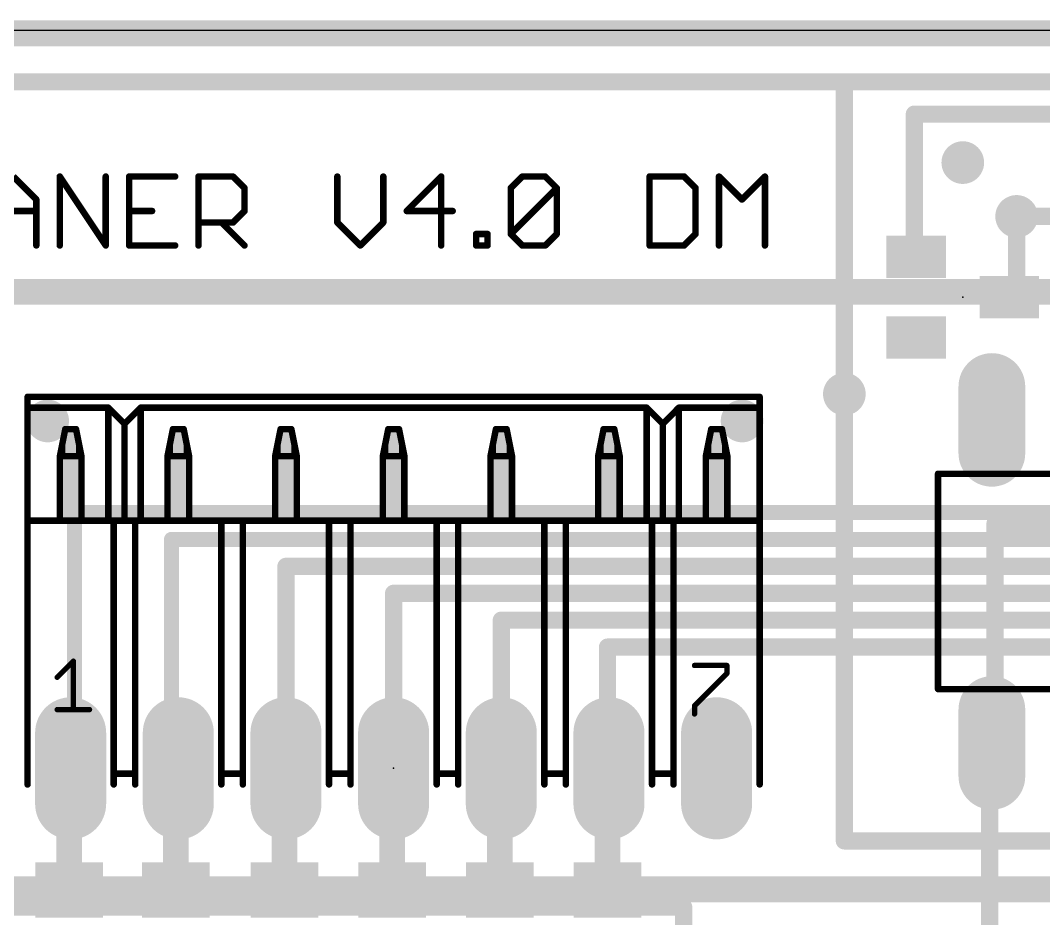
# Model space of a CAD drawing. Extents: x 0 to 100, y -1 to 59.
# Drawn here: x 13.84 to 37.97, y 38.05 to 59.23 of the extents above; entities that cross this region are included whole.
import ezdxf

# ---------------------------------------------------------------- set-up
doc = ezdxf.new("R2010")
doc.units = 0
for name, color, linetype in [('1', 12, 'CONTINUOUS'), ('16', 132, 'CONTINUOUS'), ('17', 110, 'CONTINUOUS'), ('18', 110, 'CONTINUOUS'), ('20', 53, 'CONTINUOUS'), ('21', 253, 'CONTINUOUS'), ('23', 53, 'CONTINUOUS')]:
    doc.layers.add(name, color=color, linetype=linetype)

# ---------------------------------------------------------------- blocks, each defined once
blk = doc.blocks.new('RECT')
blk.add_solid([(-0.5, -0.5), (0.5, -0.5), (-0.5, 0.5), (0.5, 0.5)])
blk = doc.blocks.new('LONGP100')
at = {"const_width": 1}
blk.add_lwpolyline([(-0.5, 0), (0.5, 0)], dxfattribs=at)
at = {"const_width": 0.5}
for points in [[(-0.5, 0.25, 1), (-0.5, -0.25)], [(0.5, -0.25, 1), (0.5, 0.25)]]:
    blk.add_lwpolyline(points, format="xyb", dxfattribs=at)
blk = doc.blocks.new('ROUNDV')
at = {"const_width": 0.5}
blk.add_lwpolyline([(0, -0.25, 1), (0, 0.25, 1), (0, -0.25)], format="xyb", dxfattribs=at)

msp = doc.modelspace()

# ---------------------------------------------------------------- linework, layer by layer
at = {"layer": '1'}
for points, const_width in [([(94.996, 58.928), (4.953, 58.928)], 0.6096), ([(9.652, 57.785), (33.274, 57.785)], 0.4064), ([(33.274, 57.785), (46.736, 57.785)], 0.4064), ([(33.274, 57.785), (33.274, 50.419)], 0.4064), ([(34.925, 53.655), (34.925, 57.023)], 0.4064), ([(34.925, 57.023), (40.894, 57.023)], 0.4064), ([(13.6682, 55.5512), (14.2105, 55.0089)], 0.1524), ([(14.763, 53.9242), (14.763, 55.5512)], 0.1524), ([(14.763, 55.5512), (15.8477, 53.9242)], 0.1524), ([(15.8477, 53.9242), (15.8477, 55.5512)], 0.1524), ([(17.4848, 55.5512), (16.4002, 55.5512)], 0.1524), ([(16.4002, 55.5512), (16.4002, 53.9242)], 0.1524), ([(18.0373, 53.9242), (18.0373, 55.5512)], 0.1524), ([(18.0373, 55.5512), (18.8508, 55.5512)], 0.1524), ([(18.8508, 55.5512), (19.122, 55.28)], 0.1524), ([(21.3116, 55.5512), (21.3116, 54.4665)], 0.1524), ([(22.3963, 54.4665), (22.3963, 55.5512)], 0.1524), ([(23.7623, 55.5512), (22.9488, 54.7377)], 0.1524), ([(23.7623, 53.9242), (23.7623, 55.5512)], 0.1524), ([(25.4045, 55.28), (25.6757, 55.5512)], 0.1524), ([(25.6757, 55.5512), (26.218, 55.5512)], 0.1524), ([(26.218, 55.5512), (26.4892, 55.28)], 0.1524), ([(28.6789, 55.5512), (28.6789, 53.9242)], 0.1524), ([(29.4923, 55.5512), (28.6789, 55.5512)], 0.1524), ([(29.7635, 55.28), (29.4923, 55.5512)], 0.1524), ([(30.316, 53.9242), (30.316, 55.5512)], 0.1524), ([(30.316, 55.5512), (30.8583, 55.0089)], 0.1524), ([(30.8583, 55.0089), (31.4007, 55.5512)], 0.1524), ([(31.4007, 55.5512), (31.4007, 53.9242)], 0.1524), ([(19.122, 55.28), (19.122, 54.7377)], 0.1524), ([(25.4045, 54.1954), (25.4045, 55.28)], 0.1524), ([(25.4045, 54.1954), (26.4892, 55.28)], 0.1524), ([(26.4892, 55.28), (26.4892, 54.1954)], 0.1524), ([(29.7635, 54.1954), (29.7635, 55.28)], 0.1524), ([(14.2105, 55.0089), (14.2105, 53.9242)], 0.1524), ([(13.1259, 54.7377), (14.2105, 54.7377)], 0.1524), ([(16.4002, 54.7377), (16.9425, 54.7377)], 0.1524), ([(19.122, 54.7377), (18.8508, 54.4665)], 0.1524), ([(22.9488, 54.7377), (24.0335, 54.7377)], 0.1524), ([(37.338, 52.705), (37.338, 54.61)], 0.4064), ([(18.8508, 54.4665), (18.0373, 54.4665)], 0.1524), ([(18.5797, 54.4665), (19.122, 53.9242)], 0.1524), ([(21.3116, 54.4665), (21.854, 53.9242)], 0.1524), ([(21.854, 53.9242), (22.3963, 54.4665)], 0.1524), ([(24.586, 53.9242), (24.586, 54.1954)], 0.1524), ([(24.586, 54.1954), (24.8571, 54.1954)], 0.1524), ([(24.8571, 54.1954), (24.8571, 53.9242)], 0.1524), ([(25.6757, 53.9242), (25.4045, 54.1954)], 0.1524), ([(26.4892, 54.1954), (26.218, 53.9242)], 0.1524), ([(29.4923, 53.9242), (29.7635, 54.1954)], 0.1524), ([(16.4002, 53.9242), (17.4848, 53.9242)], 0.1524), ([(24.8571, 53.9242), (24.586, 53.9242)], 0.1524), ([(26.218, 53.9242), (25.6757, 53.9242)], 0.1524), ([(28.6789, 53.9242), (29.4923, 53.9242)], 0.1524), ([(34.968, 53.655), (34.925, 53.655)], 0.4064), ([(37.168, 52.705), (37.338, 52.705)], 0.4064), ([(15.113, 41.59), (15.113, 47.625)], 0.3556), ([(15.113, 47.625), (52.959, 47.625)], 0.3556), ([(17.399, 41.59), (17.399, 46.99)], 0.3556), ([(17.399, 46.99), (52.324, 46.99)], 0.3556), ([(20.1, 46.355), (51.689, 46.355)], 0.4064), ([(20.1, 41.59), (20.1, 46.355)], 0.4064), ([(22.64, 45.72), (51.054, 45.72)], 0.4064), ([(22.64, 41.59), (22.64, 45.72)], 0.4064), ([(25.18, 45.085), (50.419, 45.085)], 0.4064), ([(25.18, 41.59), (25.18, 45.085)], 0.4064), ([(27.686, 41.59), (27.686, 44.45)], 0.4064), ([(27.686, 44.45), (49.784, 44.45)], 0.4064), ([(36.7538, 40.767), (36.7538, 42.1894)], 0.4064), ([(14.986, 41.556), (15.02, 41.59)], 0.6096), ([(14.986, 38.719), (14.986, 41.556)], 0.6096), ([(15.02, 41.59), (15.113, 41.59)], 0.3556), ([(17.5006, 41.5306), (17.56, 41.59)], 0.6096), ([(17.5006, 38.719), (17.5006, 41.5306)], 0.6096), ([(17.56, 41.59), (17.399, 41.59)], 0.3556), ([(20.066, 41.556), (20.1, 41.59)], 0.6096), ([(20.066, 38.719), (20.066, 41.556)], 0.6096), ([(22.606, 41.556), (22.64, 41.59)], 0.6096), ([(22.606, 38.719), (22.606, 41.556)], 0.6096), ([(25.146, 41.556), (25.18, 41.59)], 0.6096), ([(25.146, 38.719), (25.146, 41.556)], 0.6096), ([(27.686, 41.556), (27.72, 41.59)], 0.6096), ([(27.686, 38.719), (27.686, 41.556)], 0.6096), ([(27.72, 41.59), (27.686, 41.59)], 0.4064), ([(36.703, 35.433), (36.703, 40.767)], 0.4064), ([(36.703, 40.767), (36.7538, 40.767)], 0.4064)]:
    msp.add_lwpolyline(points, dxfattribs=dict(at, const_width=const_width))
for points, const_width in [([(33.274, 57.8866, 1), (33.274, 57.6834)], 0.2032), ([(33.3756, 57.785, 1), (33.1724, 57.785)], 0.2032), ([(33.274, 57.6834, 1), (33.274, 57.8866)], 0.2032), ([(35.0266, 57.023, 1), (34.8234, 57.023)], 0.2032), ([(34.925, 57.1246, 1), (34.925, 56.9214)], 0.2032), ([(14.8011, 55.5512, 1), (14.7249, 55.5512)], 0.0762), ([(14.7947, 55.5723, 1), (14.7313, 55.5301)], 0.0762), ([(15.8858, 55.5512, 1), (15.8096, 55.5512)], 0.0762), ([(16.4002, 55.5893, 1), (16.4002, 55.5131)], 0.0762), ([(16.4383, 55.5512, 1), (16.3621, 55.5512)], 0.0762), ([(17.4848, 55.5131, 1), (17.4848, 55.5893)], 0.0762), ([(18.0754, 55.5512, 1), (17.9992, 55.5512)], 0.0762), ([(18.0373, 55.5893, 1), (18.0373, 55.5131)], 0.0762), ([(18.8778, 55.5781, 1), (18.8239, 55.5242)], 0.0762), ([(18.8508, 55.5131, 1), (18.8508, 55.5893)], 0.0762), ([(21.3497, 55.5512, 1), (21.2735, 55.5512)], 0.0762), ([(22.4344, 55.5512, 1), (22.3582, 55.5512)], 0.0762), ([(23.8004, 55.5512, 1), (23.7242, 55.5512)], 0.0762), ([(23.7892, 55.5242, 1), (23.7354, 55.5781)], 0.0762), ([(25.6757, 55.5893, 1), (25.6757, 55.5131)], 0.0762), ([(25.7026, 55.5242, 1), (25.6488, 55.5781)], 0.0762), ([(26.245, 55.5781, 1), (26.1911, 55.5242)], 0.0762), ([(26.218, 55.5131, 1), (26.218, 55.5893)], 0.0762), ([(28.717, 55.5512, 1), (28.6408, 55.5512)], 0.0762), ([(28.6789, 55.5893, 1), (28.6789, 55.5131)], 0.0762), ([(29.5193, 55.5781, 1), (29.4654, 55.5242)], 0.0762), ([(29.4923, 55.5131, 1), (29.4923, 55.5893)], 0.0762), ([(30.3541, 55.5512, 1), (30.2779, 55.5512)], 0.0762), ([(30.3429, 55.5781, 1), (30.2891, 55.5242)], 0.0762), ([(31.4388, 55.5512, 1), (31.3626, 55.5512)], 0.0762), ([(31.4276, 55.5242, 1), (31.3737, 55.5781)], 0.0762), ([(19.1601, 55.28, 1), (19.0839, 55.28)], 0.0762), ([(19.0951, 55.2531, 1), (19.1489, 55.307)], 0.0762), ([(25.4426, 55.28, 1), (25.3664, 55.28)], 0.0762), ([(25.3776, 55.307, 1), (25.4315, 55.2531)], 0.0762), ([(26.5273, 55.28, 1), (26.4511, 55.28)], 0.0762), ([(26.5161, 55.2531, 1), (26.4623, 55.307)], 0.0762), ([(26.4623, 55.2531, 1), (26.5161, 55.307)], 0.0762), ([(29.8016, 55.28, 1), (29.7254, 55.28)], 0.0762), ([(29.7366, 55.2531, 1), (29.7904, 55.307)], 0.0762), ([(14.2486, 55.0089, 1), (14.1724, 55.0089)], 0.0762), ([(14.1836, 54.9819, 1), (14.2375, 55.0358)], 0.0762), ([(30.8314, 55.0358, 1), (30.8853, 54.9819)], 0.0762), ([(30.8314, 54.9819, 1), (30.8853, 55.0358)], 0.0762), ([(14.2105, 54.6996, 1), (14.2105, 54.7758)], 0.0762), ([(16.4002, 54.7758, 1), (16.4002, 54.6996)], 0.0762), ([(16.9425, 54.6996, 1), (16.9425, 54.7758)], 0.0762), ([(19.1489, 54.7108, 1), (19.0951, 54.7646)], 0.0762), ([(22.9488, 54.7758, 1), (22.9488, 54.6996)], 0.0762), ([(22.9219, 54.7646, 1), (22.9757, 54.7108)], 0.0762), ([(24.0335, 54.6996, 1), (24.0335, 54.7758)], 0.0762), ([(37.4396, 54.61, 1), (37.2364, 54.61)], 0.2032), ([(19.0839, 54.7377, 1), (19.1601, 54.7377)], 0.0762), ([(18.0373, 54.5046, 1), (18.0373, 54.4284)], 0.0762), ([(18.6066, 54.4935, 1), (18.5527, 54.4396)], 0.0762), ([(18.8239, 54.4935, 1), (18.8778, 54.4396)], 0.0762), ([(18.8508, 54.4284, 1), (18.8508, 54.5046)], 0.0762), ([(21.3386, 54.4935, 1), (21.2847, 54.4396)], 0.0762), ([(21.2735, 54.4665, 1), (21.3497, 54.4665)], 0.0762), ([(22.3582, 54.4665, 1), (22.4344, 54.4665)], 0.0762), ([(22.4232, 54.4396, 1), (22.3694, 54.4935)], 0.0762), ([(24.6241, 54.1954, 1), (24.5479, 54.1954)], 0.0762), ([(24.586, 54.2335, 1), (24.586, 54.1573)], 0.0762), ([(24.8952, 54.1954, 1), (24.819, 54.1954)], 0.0762), ([(24.8571, 54.1573, 1), (24.8571, 54.2335)], 0.0762), ([(25.4315, 54.2223, 1), (25.3776, 54.1684)], 0.0762), ([(25.3776, 54.2223, 1), (25.4315, 54.1684)], 0.0762), ([(25.3664, 54.1954, 1), (25.4426, 54.1954)], 0.0762), ([(26.4511, 54.1954, 1), (26.5273, 54.1954)], 0.0762), ([(26.5161, 54.1684, 1), (26.4623, 54.2223)], 0.0762), ([(29.7254, 54.1954, 1), (29.8016, 54.1954)], 0.0762), ([(29.7904, 54.1684, 1), (29.7366, 54.2223)], 0.0762), ([(14.1724, 53.9242, 1), (14.2486, 53.9242)], 0.0762), ([(14.7249, 53.9242, 1), (14.8011, 53.9242)], 0.0762), ([(15.8096, 53.9242, 1), (15.8858, 53.9242)], 0.0762), ([(15.816, 53.9031, 1), (15.8794, 53.9453)], 0.0762), ([(16.4002, 53.9623, 1), (16.4002, 53.8861)], 0.0762), ([(16.3621, 53.9242, 1), (16.4383, 53.9242)], 0.0762), ([(17.4848, 53.8861, 1), (17.4848, 53.9623)], 0.0762), ([(17.9992, 53.9242, 1), (18.0754, 53.9242)], 0.0762), ([(19.0951, 53.8973, 1), (19.1489, 53.9511)], 0.0762), ([(21.827, 53.9511, 1), (21.8809, 53.8973)], 0.0762), ([(21.827, 53.8973, 1), (21.8809, 53.9511)], 0.0762), ([(23.7242, 53.9242, 1), (23.8004, 53.9242)], 0.0762), ([(24.586, 53.9623, 1), (24.586, 53.8861)], 0.0762), ([(24.5479, 53.9242, 1), (24.6241, 53.9242)], 0.0762), ([(24.819, 53.9242, 1), (24.8952, 53.9242)], 0.0762), ([(24.8571, 53.8861, 1), (24.8571, 53.9623)], 0.0762), ([(25.6757, 53.9623, 1), (25.6757, 53.8861)], 0.0762), ([(25.6488, 53.8973, 1), (25.7026, 53.9511)], 0.0762), ([(26.1911, 53.9511, 1), (26.245, 53.8973)], 0.0762), ([(26.218, 53.8861, 1), (26.218, 53.9623)], 0.0762), ([(28.6789, 53.9623, 1), (28.6789, 53.8861)], 0.0762), ([(28.6408, 53.9242, 1), (28.717, 53.9242)], 0.0762), ([(29.4654, 53.9511, 1), (29.5193, 53.8973)], 0.0762), ([(29.4923, 53.8861, 1), (29.4923, 53.9623)], 0.0762), ([(30.2779, 53.9242, 1), (30.3541, 53.9242)], 0.0762), ([(31.3626, 53.9242, 1), (31.4388, 53.9242)], 0.0762), ([(34.925, 53.7566, 1), (34.925, 53.5534)], 0.2032), ([(34.968, 53.5534, 1), (34.968, 53.7566)], 0.2032), ([(34.8234, 53.655, 1), (35.0266, 53.655)], 0.2032), ([(37.168, 52.8066, 1), (37.168, 52.6034)], 0.2032), ([(37.338, 52.6034, 1), (37.338, 52.8066)], 0.2032), ([(37.2364, 52.705, 1), (37.4396, 52.705)], 0.2032), ([(33.1724, 50.419, 1), (33.3756, 50.419)], 0.2032), ([(15.2019, 47.625, 1), (15.0241, 47.625)], 0.1778), ([(15.113, 47.7139, 1), (15.113, 47.5361)], 0.1778), ([(17.4879, 46.99, 1), (17.3101, 46.99)], 0.1778), ([(17.399, 47.0789, 1), (17.399, 46.9011)], 0.1778), ([(20.1, 46.4566, 1), (20.1, 46.2534)], 0.2032), ([(20.2016, 46.355, 1), (19.9984, 46.355)], 0.2032), ([(22.64, 45.8216, 1), (22.64, 45.6184)], 0.2032), ([(22.7416, 45.72, 1), (22.5384, 45.72)], 0.2032), ([(25.18, 45.1866, 1), (25.18, 44.9834)], 0.2032), ([(25.2816, 45.085, 1), (25.0784, 45.085)], 0.2032), ([(27.7876, 44.45, 1), (27.5844, 44.45)], 0.2032), ([(27.686, 44.5516, 1), (27.686, 44.3484)], 0.2032), ([(36.8554, 42.1894, 1), (36.6522, 42.1894)], 0.2032), ([(14.8782, 41.6638, 1), (15.0938, 41.4482)], 0.3048), ([(15.1384, 41.556, 1), (14.8336, 41.556)], 0.3048), ([(15.1278, 41.4822, 1), (14.9122, 41.6978)], 0.3048), ([(15.02, 41.6789, 1), (15.02, 41.5011)], 0.1778), ([(15.113, 41.5011, 1), (15.113, 41.6789)], 0.1778), ([(17.3928, 41.6384, 1), (17.6084, 41.4228)], 0.3048), ([(17.653, 41.5306, 1), (17.3482, 41.5306)], 0.3048), ([(17.399, 41.6789, 1), (17.399, 41.5011)], 0.1778), ([(17.6678, 41.4822, 1), (17.4522, 41.6978)], 0.3048), ([(17.56, 41.5011, 1), (17.56, 41.6789)], 0.1778), ([(19.9582, 41.6638, 1), (20.1738, 41.4482)], 0.3048), ([(20.2184, 41.556, 1), (19.9136, 41.556)], 0.3048), ([(20.2078, 41.4822, 1), (19.9922, 41.6978)], 0.3048), ([(22.4982, 41.6638, 1), (22.7138, 41.4482)], 0.3048), ([(22.7584, 41.556, 1), (22.4536, 41.556)], 0.3048), ([(22.7478, 41.4822, 1), (22.5322, 41.6978)], 0.3048), ([(25.0382, 41.6638, 1), (25.2538, 41.4482)], 0.3048), ([(25.2984, 41.556, 1), (24.9936, 41.556)], 0.3048), ([(25.2878, 41.4822, 1), (25.0722, 41.6978)], 0.3048), ([(27.5782, 41.6638, 1), (27.7938, 41.4482)], 0.3048), ([(27.8384, 41.556, 1), (27.5336, 41.556)], 0.3048), ([(27.8278, 41.4822, 1), (27.6122, 41.6978)], 0.3048), ([(27.686, 41.6916, 1), (27.686, 41.4884)], 0.2032), ([(27.72, 41.4884, 1), (27.72, 41.6916)], 0.2032), ([(15.0241, 41.59, 1), (15.2019, 41.59)], 0.1778), ([(17.3101, 41.59, 1), (17.4879, 41.59)], 0.1778), ([(19.9984, 41.59, 1), (20.2016, 41.59)], 0.2032), ([(22.5384, 41.59, 1), (22.7416, 41.59)], 0.2032), ([(25.0784, 41.59, 1), (25.2816, 41.59)], 0.2032), ([(27.5844, 41.59, 1), (27.7876, 41.59)], 0.2032), ([(36.8046, 40.767, 1), (36.6014, 40.767)], 0.2032), ([(36.703, 40.8686, 1), (36.703, 40.6654)], 0.2032), ([(36.6522, 40.767, 1), (36.8554, 40.767)], 0.2032), ([(36.7538, 40.6654, 1), (36.7538, 40.8686)], 0.2032), ([(14.8336, 38.719, 1), (15.1384, 38.719)], 0.3048), ([(17.3482, 38.719, 1), (17.653, 38.719)], 0.3048), ([(19.9136, 38.719, 1), (20.2184, 38.719)], 0.3048), ([(22.4536, 38.719, 1), (22.7584, 38.719)], 0.3048), ([(24.9936, 38.719, 1), (25.2984, 38.719)], 0.3048), ([(27.5336, 38.719, 1), (27.8384, 38.719)], 0.3048)]:
    msp.add_lwpolyline(points, format="xyb", dxfattribs=dict(at, const_width=const_width))
at = {"layer": '16'}
for points, const_width in [([(94.996, 58.928), (4.953, 58.928)], 0.6096), ([(37.338, 54.61), (42.672, 54.61)], 0.4064), ([(9.779, 52.832), (47.625, 52.832)], 0.6096), ([(33.274, 50.419), (33.274, 39.878)], 0.4064), ([(36.83, 42.1894), (36.83, 47.371)], 0.4064), ([(36.83, 47.371), (47.117, 47.371)], 0.4064), ([(36.7538, 42.1894), (36.83, 42.1894)], 0.4064), ([(33.274, 39.878), (44.323, 39.878)], 0.4064), ([(6.858, 38.735), (51.943, 38.735)], 0.6096)]:
    msp.add_lwpolyline(points, dxfattribs=dict(at, const_width=const_width))
at = {"layer": '16', "const_width": 0.2032}
for points in [[(37.338, 54.7116, 1), (37.338, 54.5084)], [(33.3756, 50.419, 1), (33.1724, 50.419)], [(36.9316, 47.371, 1), (36.7284, 47.371)], [(36.83, 47.4726, 1), (36.83, 47.2694)], [(36.7538, 42.291, 1), (36.7538, 42.0878)], [(36.7284, 42.1894, 1), (36.9316, 42.1894)], [(36.83, 42.0878, 1), (36.83, 42.291)], [(33.274, 39.9796, 1), (33.274, 39.7764)], [(33.1724, 39.878, 1), (33.3756, 39.878)]]:
    msp.add_lwpolyline(points, format="xyb", dxfattribs=at)
at = {"layer": '20'}
msp.add_line((5, 59), (95, 59), dxfattribs=at)
at = {"layer": '21'}
for points, const_width in [([(14.004, 50.353), (31.276, 50.353)], 0.1524), ([(14.004, 50.353), (14.004, 50.099)], 0.1524), ([(31.276, 50.099), (31.276, 50.353)], 0.1524), ([(14.004, 50.099), (15.909, 50.099)], 0.1524), ([(14.004, 50.099), (14.004, 47.432)], 0.1524), ([(15.909, 50.099), (16.29, 49.718)], 0.1524), ([(15.909, 50.099), (15.909, 47.432)], 0.1524), ([(16.29, 49.718), (16.671, 50.099)], 0.1524), ([(16.671, 50.099), (28.609, 50.099)], 0.1524), ([(16.671, 50.099), (16.671, 47.432)], 0.1524), ([(28.609, 50.099), (28.99, 49.718)], 0.1524), ([(28.609, 50.099), (28.609, 47.432)], 0.1524), ([(28.99, 49.718), (29.371, 50.099)], 0.1524), ([(29.371, 50.099), (31.276, 50.099)], 0.1524), ([(29.371, 50.099), (29.371, 47.432)], 0.1524), ([(31.276, 50.099), (31.276, 47.432)], 0.1524), ([(16.29, 49.718), (16.29, 47.432)], 0.1524), ([(28.99, 49.718), (28.99, 47.432)], 0.1524), ([(14.766, 48.956), (14.893, 49.591)], 0.1524), ([(14.893, 49.591), (15.147, 49.591)], 0.1524), ([(15.147, 49.591), (15.274, 48.956)], 0.1524), ([(17.306, 48.956), (17.433, 49.591)], 0.1524), ([(17.433, 49.591), (17.687, 49.591)], 0.1524), ([(17.687, 49.591), (17.814, 48.956)], 0.1524), ([(19.846, 48.956), (19.973, 49.591)], 0.1524), ([(19.973, 49.591), (20.227, 49.591)], 0.1524), ([(20.227, 49.591), (20.354, 48.956)], 0.1524), ([(22.386, 48.956), (22.513, 49.591)], 0.1524), ([(22.513, 49.591), (22.767, 49.591)], 0.1524), ([(22.767, 49.591), (22.894, 48.956)], 0.1524), ([(24.926, 48.956), (25.053, 49.591)], 0.1524), ([(25.053, 49.591), (25.307, 49.591)], 0.1524), ([(25.307, 49.591), (25.434, 48.956)], 0.1524), ([(27.466, 48.956), (27.593, 49.591)], 0.1524), ([(27.593, 49.591), (27.847, 49.591)], 0.1524), ([(27.847, 49.591), (27.974, 48.956)], 0.1524), ([(30.006, 48.956), (30.133, 49.591)], 0.1524), ([(30.133, 49.591), (30.387, 49.591)], 0.1524), ([(30.387, 49.591), (30.514, 48.956)], 0.1524), ([(15.274, 48.956), (14.766, 48.956)], 0.1524), ([(14.766, 48.956), (14.766, 47.432)], 0.1524), ([(15.274, 48.956), (15.274, 47.432)], 0.1524), ([(17.814, 48.956), (17.306, 48.956)], 0.1524), ([(17.306, 48.956), (17.306, 47.432)], 0.1524), ([(17.814, 48.956), (17.814, 47.432)], 0.1524), ([(20.354, 48.956), (19.846, 48.956)], 0.1524), ([(19.846, 48.956), (19.846, 47.432)], 0.1524), ([(20.354, 48.956), (20.354, 47.432)], 0.1524), ([(22.894, 48.956), (22.386, 48.956)], 0.1524), ([(22.386, 48.956), (22.386, 47.432)], 0.1524), ([(22.894, 48.956), (22.894, 47.432)], 0.1524), ([(25.434, 48.956), (24.926, 48.956)], 0.1524), ([(24.926, 48.956), (24.926, 47.432)], 0.1524), ([(25.434, 48.956), (25.434, 47.432)], 0.1524), ([(27.974, 48.956), (27.466, 48.956)], 0.1524), ([(27.466, 48.956), (27.466, 47.432)], 0.1524), ([(27.974, 48.956), (27.974, 47.432)], 0.1524), ([(30.514, 48.956), (30.006, 48.956)], 0.1524), ([(30.006, 48.956), (30.006, 47.432)], 0.1524), ([(30.514, 48.956), (30.514, 47.432)], 0.1524), ([(35.4838, 48.5394), (45.6438, 48.5394)], 0.1524), ([(35.4838, 48.5394), (35.4838, 43.4594)], 0.1524), ([(14.004, 47.432), (14.004, 41.209)], 0.1524), ([(14.004, 47.432), (14.766, 47.432)], 0.1524), ([(14.766, 47.432), (15.274, 47.432)], 0.1524), ([(15.274, 47.432), (15.909, 47.432)], 0.1524), ([(15.909, 47.432), (16.036, 47.432)], 0.1524), ([(16.036, 47.432), (16.29, 47.432)], 0.1524), ([(16.036, 47.432), (16.036, 41.463)], 0.1524), ([(16.29, 47.432), (16.544, 47.432)], 0.1524), ([(16.544, 47.432), (16.671, 47.432)], 0.1524), ([(16.544, 47.432), (16.544, 41.463)], 0.1524), ([(16.671, 47.432), (17.306, 47.432)], 0.1524), ([(17.306, 47.432), (17.814, 47.432)], 0.1524), ([(17.814, 47.432), (18.576, 47.432)], 0.1524), ([(18.576, 47.432), (19.084, 47.432)], 0.1524), ([(18.576, 47.432), (18.576, 41.463)], 0.1524), ([(19.084, 47.432), (19.846, 47.432)], 0.1524), ([(19.084, 47.432), (19.084, 41.463)], 0.1524), ([(19.846, 47.432), (20.354, 47.432)], 0.1524), ([(20.354, 47.432), (21.116, 47.432)], 0.1524), ([(21.116, 47.432), (21.624, 47.432)], 0.1524), ([(21.116, 47.432), (21.116, 41.463)], 0.1524), ([(21.624, 47.432), (22.386, 47.432)], 0.1524), ([(21.624, 47.432), (21.624, 41.463)], 0.1524), ([(22.386, 47.432), (22.894, 47.432)], 0.1524), ([(22.894, 47.432), (23.656, 47.432)], 0.1524), ([(23.656, 47.432), (24.164, 47.432)], 0.1524), ([(23.656, 47.432), (23.656, 41.463)], 0.1524), ([(24.164, 47.432), (24.926, 47.432)], 0.1524), ([(24.164, 47.432), (24.164, 41.463)], 0.1524), ([(24.926, 47.432), (25.434, 47.432)], 0.1524), ([(25.434, 47.432), (26.196, 47.432)], 0.1524), ([(26.196, 47.432), (26.704, 47.432)], 0.1524), ([(26.196, 47.432), (26.196, 41.463)], 0.1524), ([(26.704, 47.432), (26.704, 41.463)], 0.1524), ([(26.704, 47.432), (28.609, 47.432)], 0.1524), ([(28.609, 47.432), (28.736, 47.432)], 0.1524), ([(28.736, 47.432), (28.736, 41.463)], 0.1524), ([(28.736, 47.432), (28.99, 47.432)], 0.1524), ([(28.99, 47.432), (29.244, 47.432)], 0.1524), ([(29.244, 47.432), (29.244, 41.463)], 0.1524), ([(29.244, 47.432), (29.371, 47.432)], 0.1524), ([(29.371, 47.432), (31.276, 47.432)], 0.1524), ([(31.276, 47.432), (31.276, 41.209)], 0.1524), ([(14.7025, 43.737), (15.0838, 44.1183)], 0.127), ([(15.0838, 44.1183), (15.0838, 42.9743)], 0.127), ([(29.7393, 44.0167), (30.502, 44.0167)], 0.127), ([(30.502, 44.0167), (30.502, 43.826)], 0.127), ([(30.502, 43.826), (29.7393, 43.0634)], 0.127), ([(45.6438, 43.4594), (35.4838, 43.4594)], 0.1524), ([(14.7025, 42.9743), (15.4652, 42.9743)], 0.127), ([(29.7393, 43.0634), (29.7393, 42.8727)], 0.127), ([(16.036, 41.463), (16.036, 41.209)], 0.1524), ([(16.544, 41.463), (16.036, 41.463)], 0.1524), ([(16.544, 41.463), (16.544, 41.209)], 0.1524), ([(18.576, 41.463), (18.576, 41.209)], 0.1524), ([(19.084, 41.463), (18.576, 41.463)], 0.1524), ([(19.084, 41.463), (19.084, 41.209)], 0.1524), ([(21.116, 41.463), (21.116, 41.209)], 0.1524), ([(21.624, 41.463), (21.116, 41.463)], 0.1524), ([(21.624, 41.463), (21.624, 41.209)], 0.1524), ([(23.656, 41.463), (23.656, 41.209)], 0.1524), ([(24.164, 41.463), (23.656, 41.463)], 0.1524), ([(24.164, 41.463), (24.164, 41.209)], 0.1524), ([(26.196, 41.463), (26.196, 41.209)], 0.1524), ([(26.704, 41.463), (26.196, 41.463)], 0.1524), ([(26.704, 41.463), (26.704, 41.209)], 0.1524), ([(28.736, 41.463), (28.736, 41.209)], 0.1524), ([(29.244, 41.463), (28.736, 41.463)], 0.1524), ([(29.244, 41.463), (29.244, 41.209)], 0.1524), ([(4.483, 38.316), (29.483, 38.316)], 0.4064), ([(29.483, 38.316), (29.483, 13.316)], 0.4064)]:
    msp.add_lwpolyline(points, dxfattribs=dict(at, const_width=const_width))
for points, const_width in [([(14.004, 50.3911, 1), (14.004, 50.3149)], 0.0762), ([(14.0421, 50.353, 1), (13.9659, 50.353)], 0.0762), ([(31.3141, 50.353, 1), (31.2379, 50.353)], 0.0762), ([(31.276, 50.3149, 1), (31.276, 50.3911)], 0.0762), ([(14.004, 50.1371, 1), (14.004, 50.0609)], 0.0762), ([(14.0421, 50.099, 1), (13.9659, 50.099)], 0.0762), ([(13.9659, 50.099, 1), (14.0421, 50.099)], 0.0762), ([(15.9471, 50.099, 1), (15.8709, 50.099)], 0.0762), ([(15.9359, 50.1259, 1), (15.8821, 50.0721)], 0.0762), ([(15.909, 50.0609, 1), (15.909, 50.1371)], 0.0762), ([(16.671, 50.1371, 1), (16.671, 50.0609)], 0.0762), ([(16.7091, 50.099, 1), (16.6329, 50.099)], 0.0762), ([(16.6979, 50.0721, 1), (16.6441, 50.1259)], 0.0762), ([(28.6471, 50.099, 1), (28.5709, 50.099)], 0.0762), ([(28.6359, 50.1259, 1), (28.5821, 50.0721)], 0.0762), ([(28.609, 50.0609, 1), (28.609, 50.1371)], 0.0762), ([(29.371, 50.1371, 1), (29.371, 50.0609)], 0.0762), ([(29.4091, 50.099, 1), (29.3329, 50.099)], 0.0762), ([(29.3979, 50.0721, 1), (29.3441, 50.1259)], 0.0762), ([(31.3141, 50.099, 1), (31.2379, 50.099)], 0.0762), ([(31.2379, 50.099, 1), (31.3141, 50.099)], 0.0762), ([(31.276, 50.0609, 1), (31.276, 50.1371)], 0.0762), ([(16.3281, 49.718, 1), (16.2519, 49.718)], 0.0762), ([(16.2631, 49.7449, 1), (16.3169, 49.6911)], 0.0762), ([(16.2631, 49.6911, 1), (16.3169, 49.7449)], 0.0762), ([(29.0281, 49.718, 1), (28.9519, 49.718)], 0.0762), ([(28.9631, 49.7449, 1), (29.0169, 49.6911)], 0.0762), ([(28.9631, 49.6911, 1), (29.0169, 49.7449)], 0.0762), ([(14.893, 49.6291, 1), (14.893, 49.5529)], 0.0762), ([(14.9304, 49.5835, 1), (14.8556, 49.5985)], 0.0762), ([(15.1844, 49.5985, 1), (15.1096, 49.5835)], 0.0762), ([(15.147, 49.5529, 1), (15.147, 49.6291)], 0.0762), ([(17.433, 49.6291, 1), (17.433, 49.5529)], 0.0762), ([(17.4704, 49.5835, 1), (17.3956, 49.5985)], 0.0762), ([(17.7244, 49.5985, 1), (17.6496, 49.5835)], 0.0762), ([(17.687, 49.5529, 1), (17.687, 49.6291)], 0.0762), ([(19.973, 49.6291, 1), (19.973, 49.5529)], 0.0762), ([(20.0104, 49.5835, 1), (19.9356, 49.5985)], 0.0762), ([(20.2644, 49.5985, 1), (20.1896, 49.5835)], 0.0762), ([(20.227, 49.5529, 1), (20.227, 49.6291)], 0.0762), ([(22.513, 49.6291, 1), (22.513, 49.5529)], 0.0762), ([(22.5504, 49.5835, 1), (22.4756, 49.5985)], 0.0762), ([(22.8044, 49.5985, 1), (22.7296, 49.5835)], 0.0762), ([(22.767, 49.5529, 1), (22.767, 49.6291)], 0.0762), ([(25.053, 49.6291, 1), (25.053, 49.5529)], 0.0762), ([(25.0904, 49.5835, 1), (25.0156, 49.5985)], 0.0762), ([(25.3444, 49.5985, 1), (25.2696, 49.5835)], 0.0762), ([(25.307, 49.5529, 1), (25.307, 49.6291)], 0.0762), ([(27.593, 49.6291, 1), (27.593, 49.5529)], 0.0762), ([(27.6304, 49.5835, 1), (27.5556, 49.5985)], 0.0762), ([(27.8844, 49.5985, 1), (27.8096, 49.5835)], 0.0762), ([(27.847, 49.5529, 1), (27.847, 49.6291)], 0.0762), ([(30.133, 49.6291, 1), (30.133, 49.5529)], 0.0762), ([(30.1704, 49.5835, 1), (30.0956, 49.5985)], 0.0762), ([(30.4244, 49.5985, 1), (30.3496, 49.5835)], 0.0762), ([(30.387, 49.5529, 1), (30.387, 49.6291)], 0.0762), ([(14.766, 48.9941, 1), (14.766, 48.9179)], 0.0762), ([(14.8041, 48.956, 1), (14.7279, 48.956)], 0.0762), ([(14.7286, 48.9635, 1), (14.8034, 48.9485)], 0.0762), ([(15.3121, 48.956, 1), (15.2359, 48.956)], 0.0762), ([(15.2366, 48.9485, 1), (15.3114, 48.9635)], 0.0762), ([(15.274, 48.9179, 1), (15.274, 48.9941)], 0.0762), ([(17.306, 48.9941, 1), (17.306, 48.9179)], 0.0762), ([(17.3441, 48.956, 1), (17.2679, 48.956)], 0.0762), ([(17.2686, 48.9635, 1), (17.3434, 48.9485)], 0.0762), ([(17.8521, 48.956, 1), (17.7759, 48.956)], 0.0762), ([(17.7766, 48.9485, 1), (17.8514, 48.9635)], 0.0762), ([(17.814, 48.9179, 1), (17.814, 48.9941)], 0.0762), ([(19.846, 48.9941, 1), (19.846, 48.9179)], 0.0762), ([(19.8841, 48.956, 1), (19.8079, 48.956)], 0.0762), ([(19.8086, 48.9635, 1), (19.8834, 48.9485)], 0.0762), ([(20.3921, 48.956, 1), (20.3159, 48.956)], 0.0762), ([(20.3166, 48.9485, 1), (20.3914, 48.9635)], 0.0762), ([(20.354, 48.9179, 1), (20.354, 48.9941)], 0.0762), ([(22.386, 48.9941, 1), (22.386, 48.9179)], 0.0762), ([(22.4241, 48.956, 1), (22.3479, 48.956)], 0.0762), ([(22.3486, 48.9635, 1), (22.4234, 48.9485)], 0.0762), ([(22.9321, 48.956, 1), (22.8559, 48.956)], 0.0762), ([(22.8566, 48.9485, 1), (22.9314, 48.9635)], 0.0762), ([(22.894, 48.9179, 1), (22.894, 48.9941)], 0.0762), ([(24.926, 48.9941, 1), (24.926, 48.9179)], 0.0762), ([(24.9641, 48.956, 1), (24.8879, 48.956)], 0.0762), ([(24.8886, 48.9635, 1), (24.9634, 48.9485)], 0.0762), ([(25.4721, 48.956, 1), (25.3959, 48.956)], 0.0762), ([(25.3966, 48.9485, 1), (25.4714, 48.9635)], 0.0762), ([(25.434, 48.9179, 1), (25.434, 48.9941)], 0.0762), ([(27.466, 48.9941, 1), (27.466, 48.9179)], 0.0762), ([(27.5041, 48.956, 1), (27.4279, 48.956)], 0.0762), ([(27.4286, 48.9635, 1), (27.5034, 48.9485)], 0.0762), ([(28.0121, 48.956, 1), (27.9359, 48.956)], 0.0762), ([(27.9366, 48.9485, 1), (28.0114, 48.9635)], 0.0762), ([(27.974, 48.9179, 1), (27.974, 48.9941)], 0.0762), ([(30.006, 48.9941, 1), (30.006, 48.9179)], 0.0762), ([(30.0441, 48.956, 1), (29.9679, 48.956)], 0.0762), ([(29.9686, 48.9635, 1), (30.0434, 48.9485)], 0.0762), ([(30.5521, 48.956, 1), (30.4759, 48.956)], 0.0762), ([(30.4766, 48.9485, 1), (30.5514, 48.9635)], 0.0762), ([(30.514, 48.9179, 1), (30.514, 48.9941)], 0.0762), ([(35.4838, 48.5775, 1), (35.4838, 48.5013)], 0.0762), ([(35.5219, 48.5394, 1), (35.4457, 48.5394)], 0.0762), ([(14.0421, 47.432, 1), (13.9659, 47.432)], 0.0762), ([(14.004, 47.4701, 1), (14.004, 47.3939)], 0.0762), ([(13.9659, 47.432, 1), (14.0421, 47.432)], 0.0762), ([(14.766, 47.4701, 1), (14.766, 47.3939)], 0.0762), ([(14.7279, 47.432, 1), (14.8041, 47.432)], 0.0762), ([(14.766, 47.3939, 1), (14.766, 47.4701)], 0.0762), ([(15.274, 47.4701, 1), (15.274, 47.3939)], 0.0762), ([(15.2359, 47.432, 1), (15.3121, 47.432)], 0.0762), ([(15.274, 47.3939, 1), (15.274, 47.4701)], 0.0762), ([(15.909, 47.4701, 1), (15.909, 47.3939)], 0.0762), ([(15.8709, 47.432, 1), (15.9471, 47.432)], 0.0762), ([(15.909, 47.3939, 1), (15.909, 47.4701)], 0.0762), ([(16.036, 47.4701, 1), (16.036, 47.3939)], 0.0762), ([(16.0741, 47.432, 1), (15.9979, 47.432)], 0.0762), ([(16.036, 47.3939, 1), (16.036, 47.4701)], 0.0762), ([(16.29, 47.4701, 1), (16.29, 47.3939)], 0.0762), ([(16.2519, 47.432, 1), (16.3281, 47.432)], 0.0762), ([(16.29, 47.3939, 1), (16.29, 47.4701)], 0.0762), ([(16.544, 47.4701, 1), (16.544, 47.3939)], 0.0762), ([(16.5821, 47.432, 1), (16.5059, 47.432)], 0.0762), ([(16.544, 47.3939, 1), (16.544, 47.4701)], 0.0762), ([(16.671, 47.4701, 1), (16.671, 47.3939)], 0.0762), ([(16.6329, 47.432, 1), (16.7091, 47.432)], 0.0762), ([(16.671, 47.3939, 1), (16.671, 47.4701)], 0.0762), ([(17.306, 47.4701, 1), (17.306, 47.3939)], 0.0762), ([(17.2679, 47.432, 1), (17.3441, 47.432)], 0.0762), ([(17.306, 47.3939, 1), (17.306, 47.4701)], 0.0762), ([(17.814, 47.4701, 1), (17.814, 47.3939)], 0.0762), ([(17.7759, 47.432, 1), (17.8521, 47.432)], 0.0762), ([(17.814, 47.3939, 1), (17.814, 47.4701)], 0.0762), ([(18.576, 47.4701, 1), (18.576, 47.3939)], 0.0762), ([(18.6141, 47.432, 1), (18.5379, 47.432)], 0.0762), ([(18.576, 47.3939, 1), (18.576, 47.4701)], 0.0762), ([(19.084, 47.4701, 1), (19.084, 47.3939)], 0.0762), ([(19.1221, 47.432, 1), (19.0459, 47.432)], 0.0762), ([(19.084, 47.3939, 1), (19.084, 47.4701)], 0.0762), ([(19.846, 47.4701, 1), (19.846, 47.3939)], 0.0762), ([(19.8079, 47.432, 1), (19.8841, 47.432)], 0.0762), ([(19.846, 47.3939, 1), (19.846, 47.4701)], 0.0762), ([(20.354, 47.4701, 1), (20.354, 47.3939)], 0.0762), ([(20.3159, 47.432, 1), (20.3921, 47.432)], 0.0762), ([(20.354, 47.3939, 1), (20.354, 47.4701)], 0.0762), ([(21.116, 47.4701, 1), (21.116, 47.3939)], 0.0762), ([(21.1541, 47.432, 1), (21.0779, 47.432)], 0.0762), ([(21.116, 47.3939, 1), (21.116, 47.4701)], 0.0762), ([(21.624, 47.4701, 1), (21.624, 47.3939)], 0.0762), ([(21.6621, 47.432, 1), (21.5859, 47.432)], 0.0762), ([(21.624, 47.3939, 1), (21.624, 47.4701)], 0.0762), ([(22.386, 47.4701, 1), (22.386, 47.3939)], 0.0762), ([(22.3479, 47.432, 1), (22.4241, 47.432)], 0.0762), ([(22.386, 47.3939, 1), (22.386, 47.4701)], 0.0762), ([(22.894, 47.4701, 1), (22.894, 47.3939)], 0.0762), ([(22.8559, 47.432, 1), (22.9321, 47.432)], 0.0762), ([(22.894, 47.3939, 1), (22.894, 47.4701)], 0.0762), ([(23.656, 47.4701, 1), (23.656, 47.3939)], 0.0762), ([(23.6941, 47.432, 1), (23.6179, 47.432)], 0.0762), ([(23.656, 47.3939, 1), (23.656, 47.4701)], 0.0762), ([(24.164, 47.4701, 1), (24.164, 47.3939)], 0.0762), ([(24.2021, 47.432, 1), (24.1259, 47.432)], 0.0762), ([(24.164, 47.3939, 1), (24.164, 47.4701)], 0.0762), ([(24.926, 47.4701, 1), (24.926, 47.3939)], 0.0762), ([(24.8879, 47.432, 1), (24.9641, 47.432)], 0.0762), ([(24.926, 47.3939, 1), (24.926, 47.4701)], 0.0762), ([(25.434, 47.4701, 1), (25.434, 47.3939)], 0.0762), ([(25.3959, 47.432, 1), (25.4721, 47.432)], 0.0762), ([(25.434, 47.3939, 1), (25.434, 47.4701)], 0.0762), ([(26.196, 47.4701, 1), (26.196, 47.3939)], 0.0762), ([(26.2341, 47.432, 1), (26.1579, 47.432)], 0.0762), ([(26.196, 47.3939, 1), (26.196, 47.4701)], 0.0762), ([(26.7421, 47.432, 1), (26.6659, 47.432)], 0.0762), ([(26.704, 47.4701, 1), (26.704, 47.3939)], 0.0762), ([(26.704, 47.3939, 1), (26.704, 47.4701)], 0.0762), ([(27.4279, 47.432, 1), (27.5041, 47.432)], 0.0762), ([(27.9359, 47.432, 1), (28.0121, 47.432)], 0.0762), ([(28.609, 47.4701, 1), (28.609, 47.3939)], 0.0762), ([(28.5709, 47.432, 1), (28.6471, 47.432)], 0.0762), ([(28.609, 47.3939, 1), (28.609, 47.4701)], 0.0762), ([(28.7741, 47.432, 1), (28.6979, 47.432)], 0.0762), ([(28.736, 47.4701, 1), (28.736, 47.3939)], 0.0762), ([(28.736, 47.3939, 1), (28.736, 47.4701)], 0.0762), ([(28.99, 47.4701, 1), (28.99, 47.3939)], 0.0762), ([(28.9519, 47.432, 1), (29.0281, 47.432)], 0.0762), ([(28.99, 47.3939, 1), (28.99, 47.4701)], 0.0762), ([(29.2821, 47.432, 1), (29.2059, 47.432)], 0.0762), ([(29.244, 47.4701, 1), (29.244, 47.3939)], 0.0762), ([(29.244, 47.3939, 1), (29.244, 47.4701)], 0.0762), ([(29.371, 47.4701, 1), (29.371, 47.3939)], 0.0762), ([(29.3329, 47.432, 1), (29.4091, 47.432)], 0.0762), ([(29.371, 47.3939, 1), (29.371, 47.4701)], 0.0762), ([(29.9679, 47.432, 1), (30.0441, 47.432)], 0.0762), ([(30.4759, 47.432, 1), (30.5521, 47.432)], 0.0762), ([(31.3141, 47.432, 1), (31.2379, 47.432)], 0.0762), ([(31.2379, 47.432, 1), (31.3141, 47.432)], 0.0762), ([(31.276, 47.3939, 1), (31.276, 47.4701)], 0.0762), ([(15.1156, 44.1183, 1), (15.0521, 44.1183)], 0.0635), ([(15.1063, 44.0958, 1), (15.0614, 44.1407)], 0.0635), ([(29.7393, 44.0484, 1), (29.7393, 43.9849)], 0.0635), ([(30.5337, 44.0167, 1), (30.4702, 44.0167)], 0.0635), ([(30.502, 43.9849, 1), (30.502, 44.0484)], 0.0635), ([(14.68, 43.7594, 1), (14.725, 43.7145)], 0.0635), ([(30.4702, 43.826, 1), (30.5337, 43.826)], 0.0635), ([(30.5244, 43.8036, 1), (30.4795, 43.8485)], 0.0635), ([(35.4838, 43.4975, 1), (35.4838, 43.4213)], 0.0762), ([(35.4457, 43.4594, 1), (35.5219, 43.4594)], 0.0762), ([(14.7025, 43.0061, 1), (14.7025, 42.9425)], 0.0635), ([(15.0521, 42.9743, 1), (15.1156, 42.9743)], 0.0635), ([(15.4652, 42.9425, 1), (15.4652, 43.0061)], 0.0635), ([(29.7168, 43.0858, 1), (29.7618, 43.0409)], 0.0635), ([(29.771, 43.0634, 1), (29.7076, 43.0634)], 0.0635), ([(29.7076, 42.8727, 1), (29.771, 42.8727)], 0.0635), ([(16.0741, 41.463, 1), (15.9979, 41.463)], 0.0762), ([(16.036, 41.5011, 1), (16.036, 41.4249)], 0.0762), ([(16.5821, 41.463, 1), (16.5059, 41.463)], 0.0762), ([(16.544, 41.4249, 1), (16.544, 41.5011)], 0.0762), ([(18.6141, 41.463, 1), (18.5379, 41.463)], 0.0762), ([(18.576, 41.5011, 1), (18.576, 41.4249)], 0.0762), ([(19.1221, 41.463, 1), (19.0459, 41.463)], 0.0762), ([(19.084, 41.4249, 1), (19.084, 41.5011)], 0.0762), ([(21.1541, 41.463, 1), (21.0779, 41.463)], 0.0762), ([(21.116, 41.5011, 1), (21.116, 41.4249)], 0.0762), ([(21.6621, 41.463, 1), (21.5859, 41.463)], 0.0762), ([(21.624, 41.4249, 1), (21.624, 41.5011)], 0.0762), ([(23.6941, 41.463, 1), (23.6179, 41.463)], 0.0762), ([(23.656, 41.5011, 1), (23.656, 41.4249)], 0.0762), ([(24.2021, 41.463, 1), (24.1259, 41.463)], 0.0762), ([(24.164, 41.4249, 1), (24.164, 41.5011)], 0.0762), ([(26.2341, 41.463, 1), (26.1579, 41.463)], 0.0762), ([(26.196, 41.5011, 1), (26.196, 41.4249)], 0.0762), ([(26.7421, 41.463, 1), (26.6659, 41.463)], 0.0762), ([(26.704, 41.4249, 1), (26.704, 41.5011)], 0.0762), ([(28.7741, 41.463, 1), (28.6979, 41.463)], 0.0762), ([(28.736, 41.5011, 1), (28.736, 41.4249)], 0.0762), ([(29.2821, 41.463, 1), (29.2059, 41.463)], 0.0762), ([(29.244, 41.4249, 1), (29.244, 41.5011)], 0.0762), ([(15.9979, 41.463, 1), (16.0741, 41.463)], 0.0762), ([(16.5059, 41.463, 1), (16.5821, 41.463)], 0.0762), ([(18.5379, 41.463, 1), (18.6141, 41.463)], 0.0762), ([(19.0459, 41.463, 1), (19.1221, 41.463)], 0.0762), ([(21.0779, 41.463, 1), (21.1541, 41.463)], 0.0762), ([(21.5859, 41.463, 1), (21.6621, 41.463)], 0.0762), ([(23.6179, 41.463, 1), (23.6941, 41.463)], 0.0762), ([(24.1259, 41.463, 1), (24.2021, 41.463)], 0.0762), ([(26.1579, 41.463, 1), (26.2341, 41.463)], 0.0762), ([(26.6659, 41.463, 1), (26.7421, 41.463)], 0.0762), ([(28.6979, 41.463, 1), (28.7741, 41.463)], 0.0762), ([(29.2059, 41.463, 1), (29.2821, 41.463)], 0.0762), ([(13.9659, 41.209, 1), (14.0421, 41.209)], 0.0762), ([(15.9979, 41.209, 1), (16.0741, 41.209)], 0.0762), ([(16.5059, 41.209, 1), (16.5821, 41.209)], 0.0762), ([(18.5379, 41.209, 1), (18.6141, 41.209)], 0.0762), ([(19.0459, 41.209, 1), (19.1221, 41.209)], 0.0762), ([(21.0779, 41.209, 1), (21.1541, 41.209)], 0.0762), ([(21.5859, 41.209, 1), (21.6621, 41.209)], 0.0762), ([(23.6179, 41.209, 1), (23.6941, 41.209)], 0.0762), ([(24.1259, 41.209, 1), (24.2021, 41.209)], 0.0762), ([(26.1579, 41.209, 1), (26.2341, 41.209)], 0.0762), ([(26.6659, 41.209, 1), (26.7421, 41.209)], 0.0762), ([(28.6979, 41.209, 1), (28.7741, 41.209)], 0.0762), ([(29.2059, 41.209, 1), (29.2821, 41.209)], 0.0762), ([(31.2379, 41.209, 1), (31.3141, 41.209)], 0.0762), ([(29.5846, 38.316, 1), (29.3814, 38.316)], 0.2032), ([(29.483, 38.2144, 1), (29.483, 38.4176)], 0.2032)]:
    msp.add_lwpolyline(points, format="xyb", dxfattribs=dict(at, const_width=const_width))
at = {"layer": '23'}
for p in [(36.068, 52.705), (22.64, 41.59)]:
    msp.add_point(p, dxfattribs=at)

# ---------------------------------------------------------------- block references
at = {"layer": '1', "yscale": 1.4, "rotation": 270}
for p in [(34.968, 53.655), (37.168, 52.705), (34.968, 51.755)]:
    msp.add_blockref('RECT', p, dxfattribs=at)
at = {"layer": '1', "xscale": 1.3, "yscale": 1.6, "rotation": 90}
for p in [(14.986, 38.719), (17.5006, 38.719), (20.066, 38.719), (22.606, 38.719), (25.146, 38.719), (27.686, 38.719)]:
    msp.add_blockref('RECT', p, dxfattribs=at)
at = {"layer": '17'}
for p, xscale, yscale, rotation in [((36.7538, 49.8094), 1.5748, 1.5748, 270), ((36.7538, 49.8094), 1.5748, 1.5748, 270), ((36.7538, 42.1894), 1.5748, 1.5748, 270), ((36.7538, 42.1894), 1.5748, 1.5748, 270), ((15.02, 41.59), 1.6764, 1.6764, 90), ((15.02, 41.59), 1.6764, 1.6764, 90), ((17.56, 41.59), 1.6764, 1.6764, 90), ((17.56, 41.59), 1.6764, 1.6764, 90), ((20.1, 41.59), 1.6764, 1.6764, 90), ((20.1, 41.59), 1.6764, 1.6764, 90), ((22.64, 41.59), 1.6764, 1.6764, 90), ((22.64, 41.59), 1.6764, 1.6764, 90), ((25.18, 41.59), 1.6764, 1.6764, 90), ((25.18, 41.59), 1.6764, 1.6764, 90), ((27.72, 41.59), 1.6764, 1.6764, 90), ((27.72, 41.59), 1.6764, 1.6764, 90), ((30.26, 41.59), 1.6764, 1.6764, 90), ((30.26, 41.59), 1.6764, 1.6764, 90)]:
    msp.add_blockref('LONGP100', p, dxfattribs=dict(at, xscale=xscale, yscale=yscale, rotation=rotation))
at = {"layer": '18', "xscale": 1.0064, "yscale": 1.0064}
for p in [(36.068, 55.88), (36.068, 55.88), (37.338, 54.61), (37.338, 54.61), (33.274, 50.419), (33.274, 50.419), (14.478, 49.784), (14.478, 49.784), (30.861, 49.784), (30.861, 49.784)]:
    msp.add_blockref('ROUNDV', p, dxfattribs=at)
at = {"layer": '21'}
for p, xscale, yscale in [((15.02, 49.2735), 0.254, 0.635), ((17.56, 49.2735), 0.254, 0.635), ((20.1, 49.2735), 0.254, 0.635), ((22.64, 49.2735), 0.254, 0.635), ((25.18, 49.2735), 0.254, 0.635), ((27.72, 49.2735), 0.254, 0.635), ((30.26, 49.2735), 0.254, 0.635), ((14.8295, 49.083), 0.127, 0.254), ((15.2105, 49.083), 0.127, 0.254), ((17.3695, 49.083), 0.127, 0.254), ((17.7505, 49.083), 0.127, 0.254), ((19.9095, 49.083), 0.127, 0.254), ((20.2905, 49.083), 0.127, 0.254), ((22.4495, 49.083), 0.127, 0.254), ((22.8305, 49.083), 0.127, 0.254), ((24.9895, 49.083), 0.127, 0.254), ((25.3705, 49.083), 0.127, 0.254), ((27.5295, 49.083), 0.127, 0.254), ((27.9105, 49.083), 0.127, 0.254), ((30.0695, 49.083), 0.127, 0.254), ((30.4505, 49.083), 0.127, 0.254), ((15.02, 48.194), 0.508, 1.524), ((17.56, 48.194), 0.508, 1.524), ((20.1, 48.194), 0.508, 1.524), ((22.64, 48.194), 0.508, 1.524), ((25.18, 48.194), 0.508, 1.524), ((27.72, 48.194), 0.508, 1.524), ((30.26, 48.194), 0.508, 1.524)]:
    msp.add_blockref('RECT', p, dxfattribs=dict(at, xscale=xscale, yscale=yscale))

doc.saveas('drawing.dxf')
